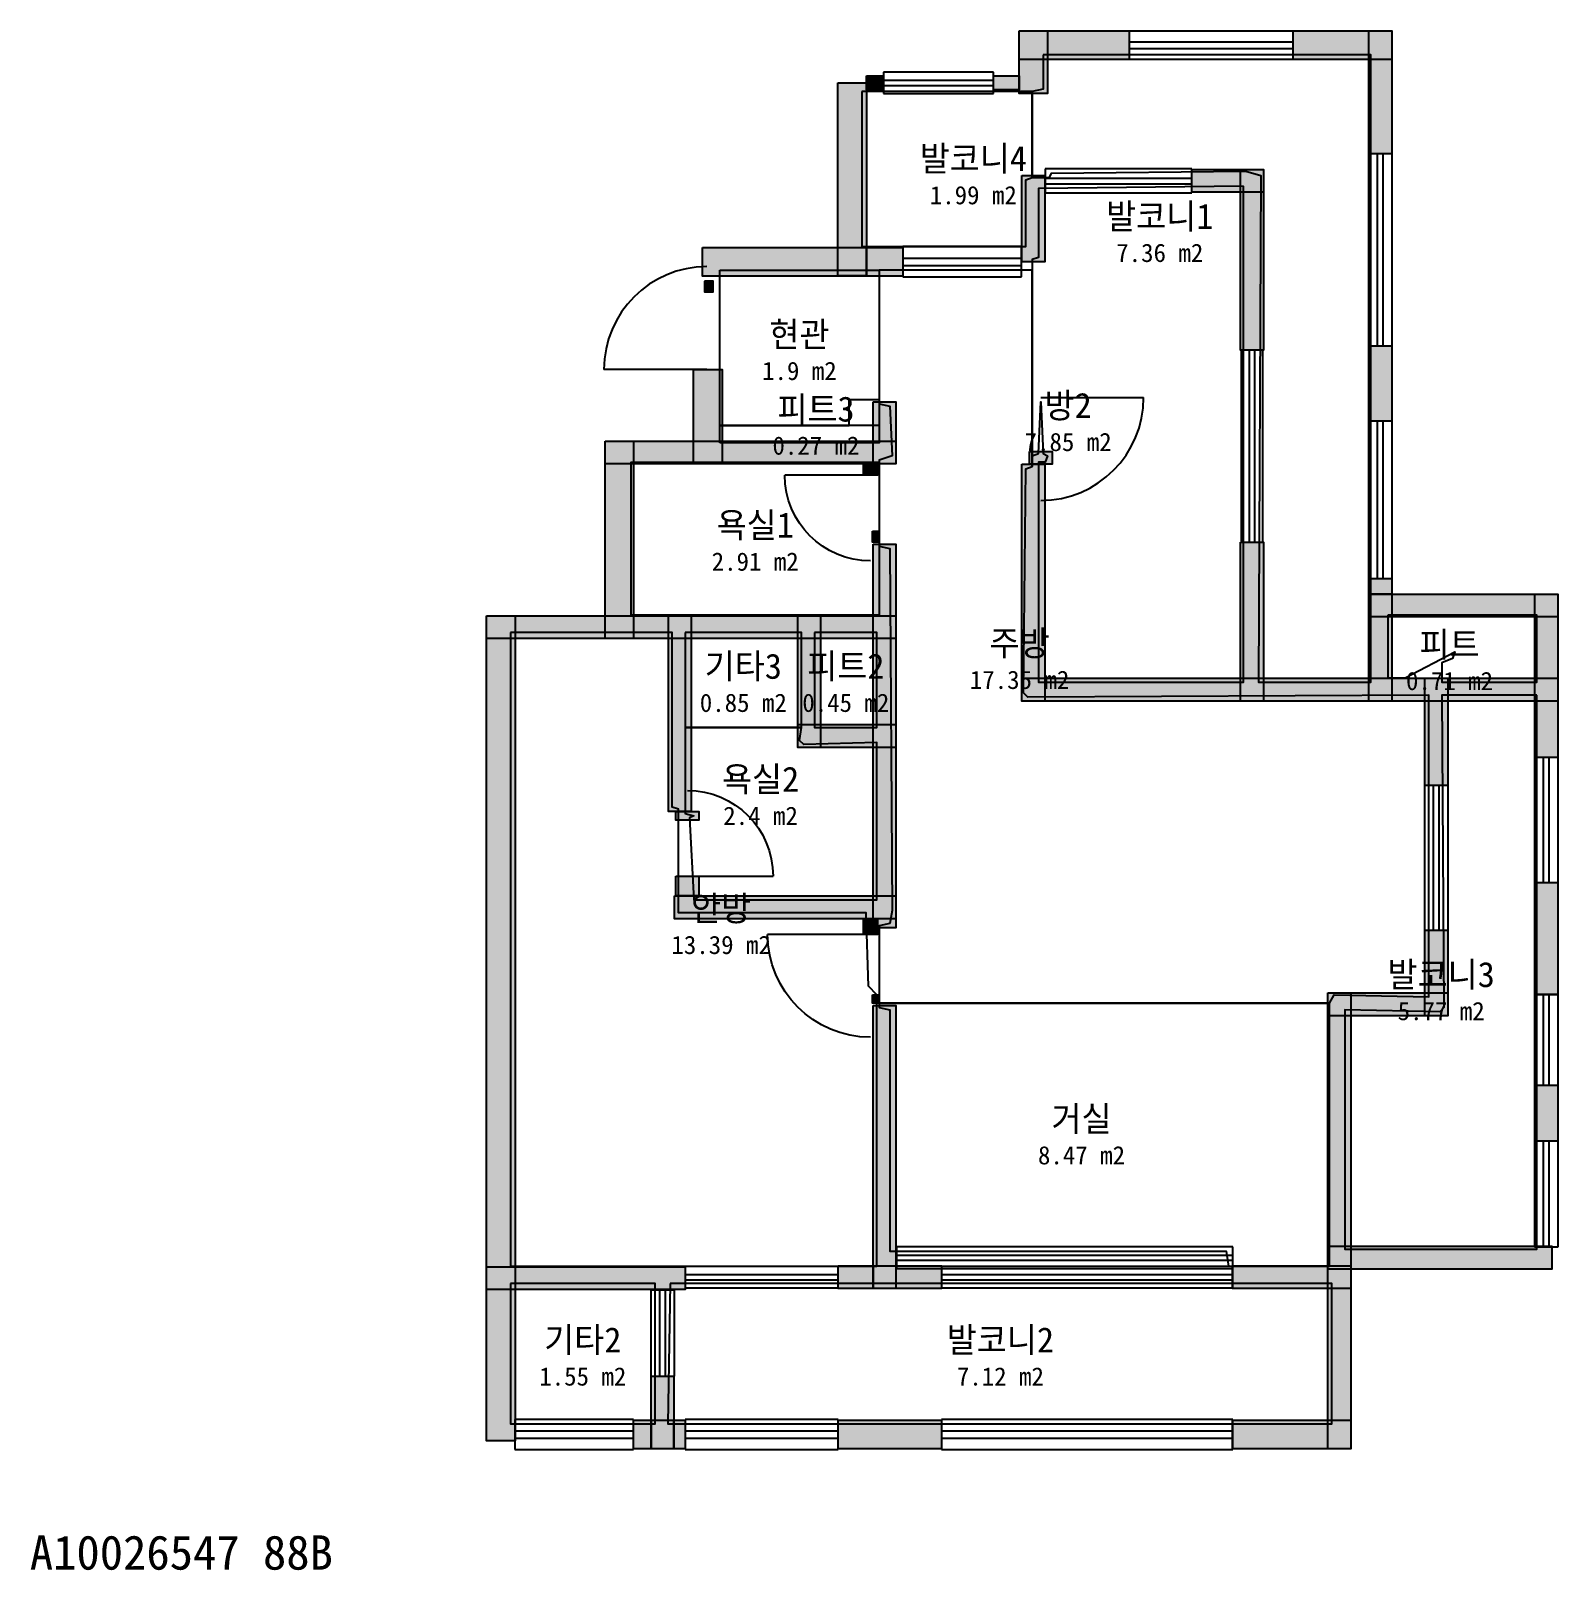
# Model space of a CAD drawing. Header units: millimetres. Extents: x 9 to 13377, y -905 to 12568.
import ezdxf
from ezdxf.enums import TextEntityAlignment as Align

# ---------------------------------------------------------------- set-up
doc = ezdxf.new("R2010")
doc.units = ezdxf.units.MM
for name, color, linetype in [('A-ANNO-TEXT', 7, 'Continuous'), ('A-AREA', 9, 'Continuous'), ('A-AREA-IDEN', 7, 'Continuous'), ('A-DOOR', 4, 'Continuous'), ('A-GLAZ', 5, 'Continuous'), ('A-WALL-EXTR', 7, 'Continuous'), ('A-WALL-PATT', 8, 'Continuous'), ('A-WALL-PRTN', 8, 'Continuous'), ('A-WALL-STRC', 7, 'Continuous')]:
    doc.layers.add(name, color=color, linetype=linetype)

# ---------------------------------------------------------------- blocks, each defined once
blk = doc.blocks.new('JJ-DOOR-SWING')
blk.add_line((0, 0), (0, 1000))
blk.add_arc((0, 0), 1000, 0, 90)
at = {"flags": 1}
for tag, p in [('WIDTH', (0, -150)), ('TYPE', (0, -250))]:
    blk.add_attdef(tag, p, '', height=80, dxfattribs=at)
blk = doc.blocks.new('JJ-WIN-DOUBLE')
for p, q in [((1000, 500), (0, 500)), ((0, 500), (0, -500)), ((1000, -500), (1000, 500)), ((0, 120), (1000, 120)), ((0, -120), (1000, -120)), ((0, -500), (1000, -500))]:
    blk.add_line(p, q)
at = {"flags": 1}
for tag, p in [('WIDTH', (0, -700)), ('TYPE', (0, -800))]:
    blk.add_attdef(tag, p, '', height=80, dxfattribs=at)

msp = doc.modelspace()

# ---------------------------------------------------------------- linework, layer by layer
at = {"layer": 'A-AREA'}
for points in [[(8868, 12358), (8868, 12057), (8774, 12038), (8774, 11283), (8925, 11283), (8943, 11321), (10642, 11340), (10774, 11302), (10755, 6868), (11736, 6868), (11736, 12358)], [(7283, 12038), (7283, 10679), (8717, 10679), (8717, 11264), (8774, 11283), (8774, 12038)], [(10623, 11208), (8830, 11189), (8830, 10585), (8774, 10566), (8774, 8755), (8774, 8849), (8830, 8868), (8849, 9321), (8868, 8868), (8906, 8849), (8887, 8792), (8830, 8792), (8830, 6868), (10623, 6868)], [(6038, 10472), (7434, 10472), (7434, 9113), (6038, 9113)], [(7434, 10472), (7434, 9302), (7528, 9283), (7547, 8849), (7434, 8811), (7434, 8057), (7528, 8038), (7547, 4868), (7528, 4755), (7434, 4736), (7434, 4057), (11377, 4057), (11415, 4132), (12245, 4113), (12245, 6755), (8736, 6736), (8698, 6774), (8717, 8736), (8774, 8755), (8774, 10472)], [(6038, 8962), (6038, 9113), (7170, 9113), (7170, 9340), (7434, 9340), (7434, 8962)], [(7434, 7453), (5264, 7453), (5264, 8792), (7434, 8792)], [(11887, 7453), (11887, 6906), (12038, 6906), (12472, 7132), (12453, 7075), (12358, 7038), (12358, 6868), (13189, 6868), (13189, 7453)], [(4208, 7302), (4208, 1755), (7415, 1755), (7415, 4132), (7340, 4208), (7321, 4849), (5679, 4849), (5679, 5755), (5623, 5774), (5623, 7302)], [(5736, 7302), (5736, 6472), (6755, 6472), (6755, 7302)], [(6868, 7302), (6868, 6472), (7415, 6472), (7415, 7302)], [(13189, 6755), (12358, 6755), (12377, 4019), (12340, 3981), (11509, 4000), (11509, 1906), (13189, 1906)], [(5736, 6472), (5736, 5717), (5811, 5698), (5774, 5679), (5811, 4962), (7415, 4962), (7415, 6340), (6774, 6321), (6736, 6358), (6755, 6472)], [(7434, 4057), (7434, 4019), (7528, 4000), (7528, 1887), (10472, 1887), (10491, 1755), (11377, 1755), (11377, 4057)], [(4208, 1604), (4208, 377), (5472, 377), (5472, 1604)], [(5604, 1604), (5585, 377), (11396, 377), (11396, 1604)]]:
    msp.add_lwpolyline(points, close=True, dxfattribs=at)
at = {"layer": 'A-WALL-EXTR'}
for points in [[(8658, 12568), (9623, 12568), (9623, 12318), (8658, 12318)], [(8658, 12568), (8908, 12568), (8908, 12019), (8658, 12019)], [(11057, 12568), (11921, 12568), (11921, 12318), (11057, 12318)], [(7073, 12113), (7323, 12113), (7323, 10423), (7073, 10423)], [(5887, 10672), (7642, 10672), (7642, 10422), (5887, 10422)], [(7323, 10672), (7642, 10672), (7642, 10422), (7323, 10422)], [(5906, 10377), (5906, 10283), (5981, 10283), (5981, 10377)], [(5809, 9604), (6059, 9604), (6059, 8777), (5809, 8777)], [(5035, 8977), (5285, 8977), (5285, 7249), (5035, 7249)], [(7377, 8189), (7434, 8189), (7434, 8094), (7377, 8094)], [(3998, 7449), (4248, 7449), (4248, 226), (3998, 226)], [(7377, 4132), (7434, 4132), (7434, 4057), (7377, 4057)], [(5283, 408), (5736, 408), (5736, 158), (5283, 158)], [(5283, 408), (5736, 408), (5736, 158), (5283, 158)], [(5283, 408), (5438, 408), (5438, 158), (5283, 158)], [(5638, 408), (5736, 408), (5736, 158), (5638, 158)], [(7075, 408), (7981, 408), (7981, 158), (7075, 158)], [(10528, 408), (11562, 408), (11562, 158), (10528, 158)]]:
    msp.add_lwpolyline(points, close=True, dxfattribs=at)
at = {"layer": 'A-WALL-PATT', "color": 8}
for points in [[(8658, 12568), (9623, 12568), (8658, 12318), (9623, 12318)], [(8658, 12568), (8908, 12568), (8658, 12019), (8908, 12019)], [(11057, 12568), (11921, 12568), (11057, 12318), (11921, 12318)], [(11721, 12568), (11921, 12568), (11721, 11491), (11921, 11491)], [(7323, 12173), (7472, 12173), (7323, 12053), (7472, 12053)], [(8434, 12173), (8658, 12173), (8434, 12053), (8658, 12053)], [(7073, 12113), (7323, 12113), (7073, 10423), (7323, 10423)], [(10170, 11355), (10798, 11355), (10170, 11155), (10798, 11155)], [(10598, 11355), (10798, 11355), (10598, 9774), (10798, 9774)], [(8683, 11302), (8883, 11302), (8683, 10547), (8883, 10547)], [(5887, 10672), (7642, 10672), (5887, 10422), (7642, 10422)], [(7323, 10672), (7642, 10672), (7323, 10422), (7642, 10422)], [(5981, 10377), (5906, 10377), (5906, 10283)], [(5906, 10283), (5981, 10283), (5981, 10377)], [(11721, 9811), (11921, 9811), (11721, 9151), (11921, 9151)], [(5809, 9604), (6059, 9604), (5809, 8777), (6059, 8777)], [(7381, 9321), (7581, 9321), (7381, 8777), (7581, 8777)], [(5035, 8977), (5285, 8977), (5035, 7249), (5285, 7249)], [(5036, 8977), (7581, 8977), (5036, 8777), (7581, 8777)], [(7298, 8777), (7418, 8777), (7298, 8679), (7418, 8679)], [(8683, 8774), (8883, 8774), (8683, 6702), (8883, 6702)], [(8749, 8887), (8949, 8887), (8749, 8774), (8949, 8774)], [(7377, 8189), (7377, 8094), (7434, 8094)], [(7434, 8094), (7434, 8189), (7377, 8189)], [(10598, 8094), (10798, 8094), (10598, 6702), (10798, 6702)], [(7381, 8075), (7581, 8075), (7381, 4717), (7581, 4717)], [(11721, 7774), (11921, 7774), (11721, 6702), (11921, 6702)], [(11721, 7774), (11921, 7774), (11721, 7638), (11921, 7638)], [(11721, 7638), (13374, 7638), (11721, 7438), (13374, 7438)], [(13174, 7638), (13374, 7638), (13174, 6208), (13374, 6208)], [(3998, 7449), (7581, 7449), (3998, 7249), (7581, 7249)], [(3998, 7449), (4248, 7449), (3998, 226), (4248, 226)], [(5589, 7449), (5789, 7449), (5589, 5736), (5789, 5736)], [(6721, 7449), (6921, 7449), (6721, 6296), (6921, 6296)], [(8683, 6902), (13374, 6902), (8683, 6702), (13374, 6702)], [(12211, 6902), (12411, 6902), (12211, 5962), (12411, 5962)], [(6721, 6496), (7581, 6496), (6721, 6296), (7581, 6296)], [(5655, 5736), (5855, 5736), (5655, 5660), (5855, 5660)], [(5655, 5170), (5855, 5170), (5655, 4996), (5855, 4996)], [(5642, 4996), (7581, 4996), (5642, 4796), (7581, 4796)], [(13174, 5113), (13374, 5113), (13174, 4132), (13374, 4132)], [(7298, 4796), (7418, 4796), (7298, 4660), (7418, 4660)], [(12211, 4698), (12411, 4698), (12211, 3947), (12411, 3947)], [(7377, 4132), (7377, 4057), (7434, 4057)], [(7434, 4057), (7434, 4132), (7377, 4132)], [(11362, 4147), (12411, 4147), (11362, 3947), (12411, 3947)], [(11362, 4147), (11562, 4147), (11362, 158), (11562, 158)], [(7381, 4038), (7581, 4038), (7381, 1560), (7581, 1560)], [(13174, 3340), (13374, 3340), (13174, 2849), (13374, 2849)], [(13174, 3340), (13374, 3340), (13174, 2849), (13374, 2849)], [(11362, 1930), (13321, 1930), (11362, 1730), (13321, 1730)], [(7075, 1760), (7981, 1760), (7075, 1560), (7981, 1560)], [(7075, 1760), (7381, 1760), (7075, 1560), (7381, 1560)], [(10528, 1760), (11562, 1760), (10528, 1560), (11562, 1560)], [(3998, 1751), (5736, 1751), (3998, 1551), (5736, 1551)], [(5438, 792), (5638, 792), (5438, 158), (5638, 158)], [(5438, 792), (5638, 792), (5438, 158), (5638, 158)], [(5283, 408), (5736, 408), (5283, 158), (5736, 158)], [(5283, 408), (5736, 408), (5283, 158), (5736, 158)], [(5283, 408), (5438, 408), (5283, 158), (5438, 158)], [(5638, 408), (5736, 408), (5638, 158), (5736, 158)], [(7075, 408), (7981, 408), (7075, 158), (7981, 158)], [(10528, 408), (11562, 408), (10528, 158), (11562, 158)]]:
    msp.add_solid(points, dxfattribs=at)
at = {"layer": 'A-WALL-PRTN'}
for points in [[(7323, 12173), (7472, 12173), (7472, 12053), (7323, 12053)], [(8434, 12173), (8658, 12173), (8658, 12053), (8434, 12053)], [(7298, 8777), (7418, 8777), (7418, 8679), (7298, 8679)], [(7298, 4796), (7418, 4796), (7418, 4660), (7298, 4660)]]:
    msp.add_lwpolyline(points, close=True, dxfattribs=at)
at = {"layer": 'A-WALL-STRC'}
for points in [[(11721, 12568), (11921, 12568), (11921, 11491), (11721, 11491)], [(10170, 11355), (10798, 11355), (10798, 11155), (10170, 11155)], [(10598, 11355), (10798, 11355), (10798, 9774), (10598, 9774)], [(8683, 11302), (8883, 11302), (8883, 10547), (8683, 10547)], [(11721, 9811), (11921, 9811), (11921, 9151), (11721, 9151)], [(7381, 9321), (7581, 9321), (7581, 8777), (7381, 8777)], [(5036, 8977), (7581, 8977), (7581, 8777), (5036, 8777)], [(8683, 8774), (8883, 8774), (8883, 6702), (8683, 6702)], [(8749, 8887), (8949, 8887), (8949, 8774), (8749, 8774)], [(10598, 8094), (10798, 8094), (10798, 6702), (10598, 6702)], [(7381, 8075), (7581, 8075), (7581, 4717), (7381, 4717)], [(11721, 7774), (11921, 7774), (11921, 6702), (11721, 6702)], [(11721, 7774), (11921, 7774), (11921, 7638), (11721, 7638)], [(11721, 7638), (13374, 7638), (13374, 7438), (11721, 7438)], [(13174, 7638), (13374, 7638), (13374, 6208), (13174, 6208)], [(3998, 7449), (7581, 7449), (7581, 7249), (3998, 7249)], [(5589, 7449), (5789, 7449), (5789, 5736), (5589, 5736)], [(6721, 7449), (6921, 7449), (6921, 6296), (6721, 6296)], [(8683, 6902), (13374, 6902), (13374, 6702), (8683, 6702)], [(12211, 6902), (12411, 6902), (12411, 5962), (12211, 5962)], [(6721, 6496), (7581, 6496), (7581, 6296), (6721, 6296)], [(5655, 5736), (5855, 5736), (5855, 5660), (5655, 5660)], [(5655, 5170), (5855, 5170), (5855, 4996), (5655, 4996)], [(5642, 4996), (7581, 4996), (7581, 4796), (5642, 4796)], [(13174, 5113), (13374, 5113), (13374, 4132), (13174, 4132)], [(12211, 4698), (12411, 4698), (12411, 3947), (12211, 3947)], [(11362, 4147), (12411, 4147), (12411, 3947), (11362, 3947)], [(11362, 4147), (11562, 4147), (11562, 158), (11362, 158)], [(7381, 4038), (7581, 4038), (7581, 1560), (7381, 1560)], [(13174, 3340), (13374, 3340), (13374, 2849), (13174, 2849)], [(13174, 3340), (13374, 3340), (13374, 2849), (13174, 2849)], [(11362, 1930), (13321, 1930), (13321, 1730), (11362, 1730)], [(7075, 1760), (7981, 1760), (7981, 1560), (7075, 1560)], [(7075, 1760), (7381, 1760), (7381, 1560), (7075, 1560)], [(10528, 1760), (11562, 1760), (11562, 1560), (10528, 1560)], [(3998, 1751), (5736, 1751), (5736, 1551), (3998, 1551)], [(5438, 792), (5638, 792), (5638, 158), (5438, 158)], [(5438, 792), (5638, 792), (5638, 158), (5438, 158)]]:
    msp.add_lwpolyline(points, close=True, dxfattribs=at)

# ---------------------------------------------------------------- block references
at = {"layer": 'A-DOOR'}
for p, xscale, yscale, rotation in [((5925, 9604), 0.9, 0.9, 90), ((8849, 9358), 0.9, 0.9, -90), ((7358, 8679), 0.75, -0.75, -90), ((5755, 5170), 0.75, -0.75, 90), ((7358, 4660), 0.9, -0.9, -90)]:
    msp.add_blockref('JJ-DOOR-SWING', p, dxfattribs=dict(at, xscale=xscale, yscale=yscale, rotation=rotation))
at = {"layer": 'A-GLAZ'}
for p, xscale, yscale in [((9623, 12443), 1.433962264150943, 0.2452830188679245), ((7472, 12113), 0.9622641509433951, 0.1886792452830189), ((8887, 11255), 1.283018867924528, 0.2075471698113208), ((7642, 10547), 1.037735849056604, 0.2641509433962264), ((7585, 1830), 2.943396226415094, 0.1886792452830189), ((5736, 1660), 1.339622641509434, 0.1886792452830189), ((7981, 1660), 2.547169811320754, 0.1886792452830189), ((4245, 283), 1.037735849056604, 0.2641509433962264), ((5736, 283), 1.339622641509434, 0.2641509433962264), ((7981, 283), 2.547169811320754, 0.2641509433962264)]:
    msp.add_blockref('JJ-WIN-DOUBLE', p, dxfattribs=dict(at, xscale=xscale, yscale=yscale))
at = {"layer": 'A-GLAZ', "rotation": 90}
for p, xscale, yscale in [((11821, 9811), 1.679245283018867, 0.2075471698113208), ((10698, 8094), 1.679245283018869, 0.1886792452830189), ((11821, 7774), 1.377358490566038, 0.2075471698113208), ((13274, 5113), 1.09433962264151, 0.2075471698113208), ((12311, 4698), 1.264150943396226, 0.2075471698113208), ((13274, 3340), 0.7924528301886794, 0.2075471698113208), ((13274, 1925), 0.9245283018867926, 0.2075471698113208), ((5538, 792), 0.7547169811320756, 0.2075471698113208)]:
    msp.add_blockref('JJ-WIN-DOUBLE', p, dxfattribs=dict(at, xscale=xscale, yscale=yscale))

# ---------------------------------------------------------------- texts
at = {"layer": 'A-ANNO-TEXT'}
msp.add_text('A10026547 88B', height=300, dxfattribs=at).set_placement((0, -900))
at = {"layer": 'A-AREA-IDEN'}
for s, height, p in [('발코니4', 220, (8258, 11450)), ('1.99 m2', 160, (8258, 11130)), ('발코니1', 220, (9890, 10945)), ('7.36 m2', 160, (9890, 10625)), ('현관', 220, (6736, 9912)), ('1.9 m2', 160, (6736, 9592)), ('피트3', 220, (6881, 9258)), ('방2', 220, (9088, 9290)), ('7.85 m2', 160, (9088, 8970)), ('0.27 m2', 160, (6881, 8938)), ('욕실1', 220, (6349, 8243)), ('2.91 m2', 160, (6349, 7923)), ('주방', 220, (8663, 7208)), ('피트', 220, (12426, 7198)), ('기타3', 220, (6245, 7007)), ('피트2', 220, (7142, 7007)), ('17.35 m2', 160, (8663, 6888)), ('0.71 m2', 160, (12426, 6878)), ('0.85 m2', 160, (6245, 6687)), ('0.45 m2', 160, (7142, 6687)), ('욕실2', 220, (6396, 6018)), ('2.4 m2', 160, (6396, 5698)), ('안방', 220, (6051, 4888)), ('13.39 m2', 160, (6051, 4568)), ('발코니3', 220, (12353, 4309)), ('5.77 m2', 160, (12353, 3989)), ('거실', 220, (9205, 3047)), ('8.47 m2', 160, (9205, 2727)), ('기타2', 220, (4840, 1111)), ('발코니2', 220, (8495, 1111)), ('1.55 m2', 160, (4840, 791)), ('7.12 m2', 160, (8495, 791))]:
    msp.add_text(s, height=height, dxfattribs=at).set_placement(p, align=Align.MIDDLE_CENTER)

doc.saveas('drawing.dxf')
